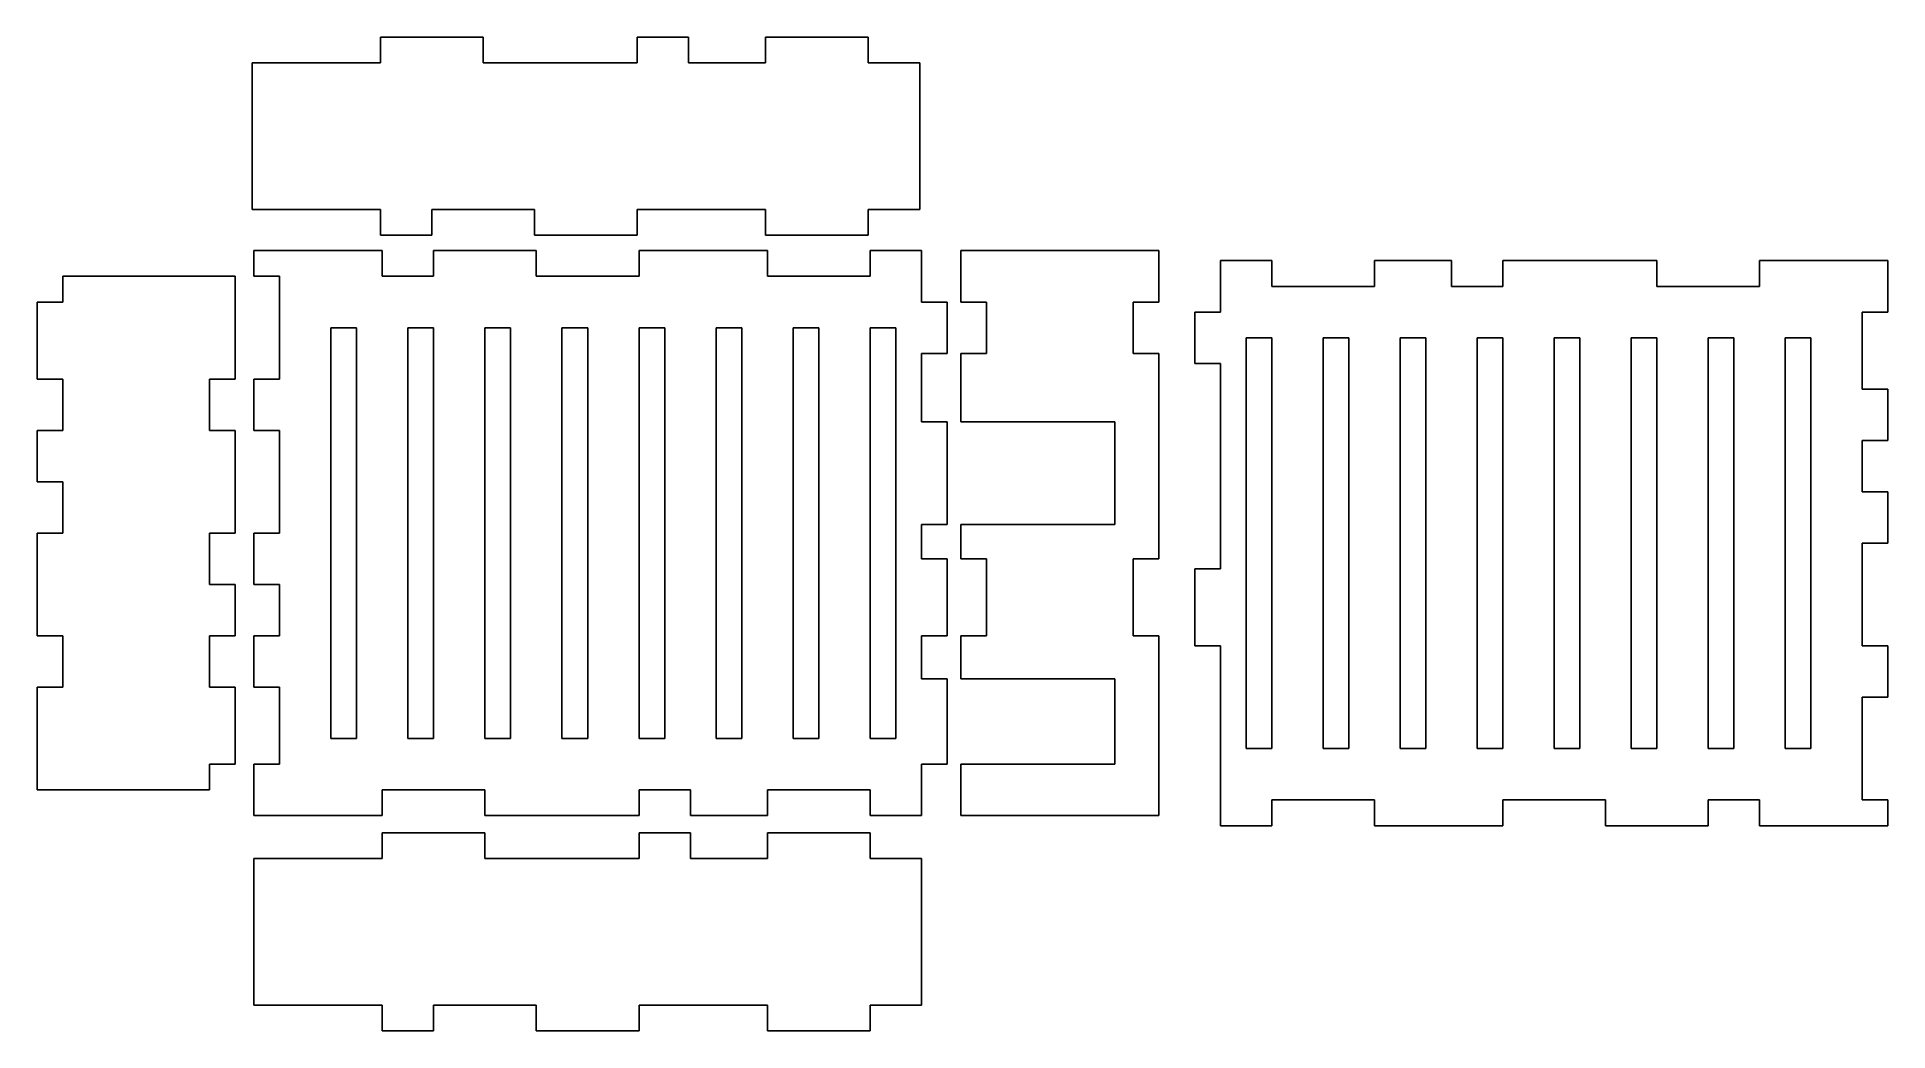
# Model space of a CAD drawing. Header units: millimetres. Extents: x 11 to 228, y 11 to 127.
import ezdxf

# ---------------------------------------------------------------- set-up
doc = ezdxf.new("R2010")
doc.units = ezdxf.units.MM
doc.header["$MEASUREMENT"] = 0
doc.layers.add('drawing', color=96, linetype='Continuous', true_color=0x007f00)

msp = doc.modelspace()

# ---------------------------------------------------------------- linework, layer by layer
at = {"layer": 'drawing'}
for points in [[(51.41, 127.14), (63.41, 127.14)], [(51.41, 124.14), (51.41, 127.14)], [(63.41, 124.14), (63.41, 127.14)], [(81.41, 127.14), (87.41, 127.14)], [(81.41, 124.14), (81.41, 127.14)], [(87.41, 124.14), (87.41, 127.14)], [(96.41, 127.14), (108.41, 127.14)], [(96.41, 124.14), (96.41, 127.14)], [(108.41, 124.14), (108.41, 127.14)], [(36.41, 106.99), (36.41, 124.14)], [(51.41, 124.14), (36.41, 124.14)], [(81.41, 124.14), (63.41, 124.14)], [(96.41, 124.14), (87.41, 124.14)], [(114.41, 124.14), (108.41, 124.14)], [(114.41, 106.99), (114.41, 124.14)], [(36.41, 106.99), (51.41, 106.99)], [(51.41, 106.99), (51.41, 103.99)], [(57.41, 106.99), (57.41, 103.99)], [(57.41, 106.99), (69.41, 106.99)], [(69.41, 106.99), (69.41, 103.99)], [(81.41, 106.99), (81.41, 103.99)], [(81.41, 106.99), (96.41, 106.99)], [(96.41, 106.99), (96.41, 103.99)], [(108.41, 106.99), (108.41, 103.99)], [(108.41, 106.99), (114.41, 106.99)], [(51.41, 103.99), (57.41, 103.99)], [(69.41, 103.99), (81.41, 103.99)], [(96.41, 103.99), (108.41, 103.99)], [(36.61, 99.19), (36.61, 102.19)], [(36.61, 102.19), (51.61, 102.19)], [(51.61, 102.19), (51.61, 99.19)], [(57.61, 99.19), (57.61, 102.19)], [(57.61, 102.19), (69.61, 102.19)], [(69.61, 102.19), (69.61, 99.19)], [(81.61, 99.19), (81.61, 102.19)], [(81.61, 102.19), (96.61, 102.19)], [(96.61, 102.19), (96.61, 99.19)], [(108.61, 102.19), (114.61, 102.19)], [(108.61, 99.19), (108.61, 102.19)], [(114.61, 96.19), (114.61, 102.19)], [(119.21, 102.19), (142.36, 102.19)], [(119.21, 102.19), (119.21, 96.19)], [(142.36, 102.19), (142.36, 96.19)], [(149.57, 95.02), (149.57, 101.02)], [(149.57, 101.02), (155.57, 101.02)], [(155.57, 101.02), (155.57, 98.02)], [(167.57, 98.02), (167.57, 101.02)], [(167.57, 101.02), (176.57, 101.02)], [(176.57, 101.02), (176.57, 98.02)], [(182.57, 98.02), (182.57, 101.02)], [(182.57, 101.02), (200.57, 101.02)], [(200.57, 101.02), (200.57, 98.02)], [(212.57, 101.02), (227.57, 101.02)], [(212.57, 98.02), (212.57, 101.02)], [(227.57, 101.02), (227.57, 95.02)], [(31.41, 99.19), (14.26, 99.19)], [(14.26, 99.19), (14.26, 96.19)], [(31.41, 99.19), (34.41, 99.19)], [(34.41, 87.19), (34.41, 99.19)], [(39.61, 99.19), (36.61, 99.19)], [(39.61, 87.19), (39.61, 99.19)], [(51.61, 99.19), (57.61, 99.19)], [(69.61, 99.19), (81.61, 99.19)], [(96.61, 99.19), (108.61, 99.19)], [(155.57, 98.02), (167.57, 98.02)], [(176.57, 98.02), (182.57, 98.02)], [(200.57, 98.02), (212.57, 98.02)], [(14.26, 96.19), (11.26, 96.19)], [(11.26, 87.19), (11.26, 96.19)], [(117.61, 96.19), (114.61, 96.19)], [(117.61, 90.19), (117.61, 96.19)], [(119.21, 96.19), (122.21, 96.19)], [(122.21, 96.19), (122.21, 90.19)], [(139.36, 96.19), (142.36, 96.19)], [(139.36, 90.19), (139.36, 96.19)], [(48.61, 93.19), (45.61, 93.19)], [(45.61, 93.19), (45.61, 45.19)], [(48.61, 45.19), (48.61, 93.19)], [(57.61, 93.19), (54.61, 93.19)], [(54.61, 93.19), (54.61, 45.19)], [(57.61, 45.19), (57.61, 93.19)], [(66.61, 93.19), (63.61, 93.19)], [(63.61, 93.19), (63.61, 45.19)], [(66.61, 45.19), (66.61, 93.19)], [(75.61, 93.19), (72.61, 93.19)], [(72.61, 93.19), (72.61, 45.19)], [(75.61, 45.19), (75.61, 93.19)], [(84.61, 93.19), (81.61, 93.19)], [(81.61, 93.19), (81.61, 45.19)], [(84.61, 45.19), (84.61, 93.19)], [(93.61, 93.19), (90.61, 93.19)], [(90.61, 93.19), (90.61, 45.19)], [(93.61, 45.19), (93.61, 93.19)], [(102.61, 93.19), (99.61, 93.19)], [(99.61, 93.19), (99.61, 45.19)], [(102.61, 45.19), (102.61, 93.19)], [(111.61, 93.19), (108.61, 93.19)], [(108.61, 93.19), (108.61, 45.19)], [(111.61, 45.19), (111.61, 93.19)], [(146.57, 95.02), (146.57, 89.02)], [(146.57, 95.02), (149.57, 95.02)], [(227.57, 95.02), (224.57, 95.02)], [(224.57, 95.02), (224.57, 86.02)], [(152.57, 92.02), (152.57, 44.02)], [(155.57, 92.02), (152.57, 92.02)], [(155.57, 44.02), (155.57, 92.02)], [(161.57, 92.02), (161.57, 44.02)], [(164.57, 92.02), (161.57, 92.02)], [(164.57, 44.02), (164.57, 92.02)], [(170.57, 92.02), (170.57, 44.02)], [(173.57, 92.02), (170.57, 92.02)], [(173.57, 44.02), (173.57, 92.02)], [(179.57, 92.02), (179.57, 44.02)], [(182.57, 92.02), (179.57, 92.02)], [(182.57, 44.02), (182.57, 92.02)], [(188.57, 92.02), (188.57, 44.02)], [(191.57, 92.02), (188.57, 92.02)], [(191.57, 44.02), (191.57, 92.02)], [(197.57, 92.02), (197.57, 44.02)], [(200.57, 92.02), (197.57, 92.02)], [(200.57, 44.02), (200.57, 92.02)], [(206.57, 92.02), (206.57, 44.02)], [(209.57, 92.02), (206.57, 92.02)], [(209.57, 44.02), (209.57, 92.02)], [(215.57, 92.02), (215.57, 44.02)], [(218.57, 92.02), (215.57, 92.02)], [(218.57, 44.02), (218.57, 92.02)], [(114.61, 82.19), (114.61, 90.19)], [(117.61, 90.19), (114.61, 90.19)], [(122.21, 90.19), (119.21, 90.19)], [(119.21, 90.19), (119.21, 82.19)], [(142.36, 90.19), (139.36, 90.19)], [(142.36, 90.19), (142.36, 66.19)], [(146.57, 89.02), (149.57, 89.02)], [(149.57, 65.02), (149.57, 89.02)], [(14.26, 87.19), (11.26, 87.19)], [(14.26, 87.19), (14.26, 81.19)], [(31.41, 81.19), (31.41, 87.19)], [(31.41, 87.19), (34.41, 87.19)], [(36.61, 87.19), (39.61, 87.19)], [(36.61, 81.19), (36.61, 87.19)], [(224.57, 86.02), (227.57, 86.02)], [(227.57, 86.02), (227.57, 80.02)], [(14.26, 81.19), (11.26, 81.19)], [(11.26, 75.19), (11.26, 81.19)], [(31.41, 81.19), (34.41, 81.19)], [(34.41, 69.19), (34.41, 81.19)], [(39.61, 81.19), (36.61, 81.19)], [(39.61, 69.19), (39.61, 81.19)], [(117.61, 82.19), (114.61, 82.19)], [(117.61, 70.19), (117.61, 82.19)], [(119.21, 82.19), (122.21, 82.19)], [(122.21, 82.19), (137.21, 82.19)], [(137.21, 82.19), (137.21, 70.19)], [(227.57, 80.02), (224.57, 80.02)], [(224.57, 80.02), (224.57, 74.02)], [(14.26, 75.19), (11.26, 75.19)], [(14.26, 75.19), (14.26, 69.19)], [(224.57, 74.02), (227.57, 74.02)], [(227.57, 74.02), (227.57, 68.02)], [(114.61, 66.19), (114.61, 70.19)], [(117.61, 70.19), (114.61, 70.19)], [(122.21, 70.19), (119.21, 70.19)], [(119.21, 70.19), (119.21, 66.19)], [(137.21, 70.19), (122.21, 70.19)], [(14.26, 69.19), (11.26, 69.19)], [(11.26, 57.19), (11.26, 69.19)], [(31.41, 63.19), (31.41, 69.19)], [(31.41, 69.19), (34.41, 69.19)], [(36.61, 69.19), (39.61, 69.19)], [(36.61, 63.19), (36.61, 69.19)], [(227.57, 68.02), (224.57, 68.02)], [(224.57, 68.02), (224.57, 56.02)], [(117.61, 66.19), (114.61, 66.19)], [(117.61, 57.19), (117.61, 66.19)], [(119.21, 66.19), (122.21, 66.19)], [(122.21, 66.19), (122.21, 57.19)], [(139.36, 57.19), (139.36, 66.19)], [(139.36, 66.19), (142.36, 66.19)], [(146.57, 65.02), (146.57, 56.02)], [(146.57, 65.02), (149.57, 65.02)], [(31.41, 63.19), (34.41, 63.19)], [(34.41, 57.19), (34.41, 63.19)], [(39.61, 63.19), (36.61, 63.19)], [(39.61, 57.19), (39.61, 63.19)], [(14.26, 57.19), (11.26, 57.19)], [(14.26, 57.19), (14.26, 51.19)], [(31.41, 51.19), (31.41, 57.19)], [(31.41, 57.19), (34.41, 57.19)], [(36.61, 57.19), (39.61, 57.19)], [(36.61, 51.19), (36.61, 57.19)], [(114.61, 52.19), (114.61, 57.19)], [(117.61, 57.19), (114.61, 57.19)], [(122.21, 57.19), (119.21, 57.19)], [(119.21, 57.19), (119.21, 52.19)], [(142.36, 57.19), (139.36, 57.19)], [(142.36, 57.19), (142.36, 36.19)], [(146.57, 56.02), (149.57, 56.02)], [(149.57, 35.02), (149.57, 56.02)], [(224.57, 56.02), (227.57, 56.02)], [(227.57, 56.02), (227.57, 50.02)], [(117.61, 52.19), (114.61, 52.19)], [(117.61, 42.19), (117.61, 52.19)], [(119.21, 52.19), (122.21, 52.19)], [(122.21, 52.19), (137.21, 52.19)], [(137.21, 52.19), (137.21, 42.19)], [(14.26, 51.19), (11.26, 51.19)], [(11.26, 39.19), (11.26, 51.19)], [(31.41, 51.19), (34.41, 51.19)], [(34.41, 42.19), (34.41, 51.19)], [(39.61, 51.19), (36.61, 51.19)], [(39.61, 42.19), (39.61, 51.19)], [(227.57, 50.02), (224.57, 50.02)], [(224.57, 50.02), (224.57, 38.02)], [(45.61, 45.19), (48.61, 45.19)], [(54.61, 45.19), (57.61, 45.19)], [(63.61, 45.19), (66.61, 45.19)], [(72.61, 45.19), (75.61, 45.19)], [(81.61, 45.19), (84.61, 45.19)], [(90.61, 45.19), (93.61, 45.19)], [(99.61, 45.19), (102.61, 45.19)], [(108.61, 45.19), (111.61, 45.19)], [(152.57, 44.02), (155.57, 44.02)], [(161.57, 44.02), (164.57, 44.02)], [(170.57, 44.02), (173.57, 44.02)], [(179.57, 44.02), (182.57, 44.02)], [(188.57, 44.02), (191.57, 44.02)], [(197.57, 44.02), (200.57, 44.02)], [(206.57, 44.02), (209.57, 44.02)], [(215.57, 44.02), (218.57, 44.02)], [(31.41, 39.19), (31.41, 42.19)], [(31.41, 42.19), (34.41, 42.19)], [(36.61, 42.19), (39.61, 42.19)], [(36.61, 36.19), (36.61, 42.19)], [(114.61, 36.19), (114.61, 42.19)], [(114.61, 42.19), (117.61, 42.19)], [(122.21, 42.19), (119.21, 42.19)], [(119.21, 42.19), (119.21, 36.19)], [(137.21, 42.19), (122.21, 42.19)], [(14.26, 39.19), (11.26, 39.19)], [(31.41, 39.19), (14.26, 39.19)], [(63.61, 39.19), (51.61, 39.19)], [(51.61, 39.19), (51.61, 36.19)], [(63.61, 36.19), (63.61, 39.19)], [(87.61, 39.19), (81.61, 39.19)], [(81.61, 39.19), (81.61, 36.19)], [(87.61, 36.19), (87.61, 39.19)], [(108.61, 39.19), (96.61, 39.19)], [(96.61, 39.19), (96.61, 36.19)], [(108.61, 36.19), (108.61, 39.19)], [(167.57, 38.02), (155.57, 38.02)], [(155.57, 38.02), (155.57, 35.02)], [(167.57, 35.02), (167.57, 38.02)], [(194.57, 38.02), (182.57, 38.02)], [(182.57, 38.02), (182.57, 35.02)], [(194.57, 35.02), (194.57, 38.02)], [(212.57, 38.02), (206.57, 38.02)], [(206.57, 38.02), (206.57, 35.02)], [(212.57, 35.02), (212.57, 38.02)], [(224.57, 38.02), (227.57, 38.02)], [(227.57, 38.02), (227.57, 35.02)], [(51.61, 36.19), (36.61, 36.19)], [(81.61, 36.19), (63.61, 36.19)], [(96.61, 36.19), (87.61, 36.19)], [(114.61, 36.19), (108.61, 36.19)], [(119.21, 36.19), (142.36, 36.19)], [(155.57, 35.02), (149.57, 35.02)], [(182.57, 35.02), (167.57, 35.02)], [(206.57, 35.02), (194.57, 35.02)], [(227.57, 35.02), (212.57, 35.02)], [(63.61, 34.19), (51.61, 34.19)], [(51.61, 31.19), (51.61, 34.19)], [(63.61, 31.19), (63.61, 34.19)], [(87.61, 34.19), (81.61, 34.19)], [(81.61, 31.19), (81.61, 34.19)], [(87.61, 31.19), (87.61, 34.19)], [(108.61, 34.19), (96.61, 34.19)], [(96.61, 31.19), (96.61, 34.19)], [(108.61, 31.19), (108.61, 34.19)], [(51.61, 31.19), (36.61, 31.19)], [(36.61, 31.19), (36.61, 14.04)], [(81.61, 31.19), (63.61, 31.19)], [(96.61, 31.19), (87.61, 31.19)], [(114.61, 31.19), (108.61, 31.19)], [(114.61, 31.19), (114.61, 14.04)], [(36.61, 14.04), (51.61, 14.04)], [(51.61, 14.04), (51.61, 11.04)], [(57.61, 14.04), (57.61, 11.04)], [(57.61, 14.04), (69.61, 14.04)], [(69.61, 14.04), (69.61, 11.04)], [(81.61, 14.04), (81.61, 11.04)], [(81.61, 14.04), (96.61, 14.04)], [(96.61, 14.04), (96.61, 11.04)], [(108.61, 14.04), (108.61, 11.04)], [(108.61, 14.04), (114.61, 14.04)], [(57.61, 11.04), (51.61, 11.04)], [(81.61, 11.04), (69.61, 11.04)], [(108.61, 11.04), (96.61, 11.04)]]:
    msp.add_lwpolyline(points, dxfattribs=at)

doc.saveas('drawing.dxf')
